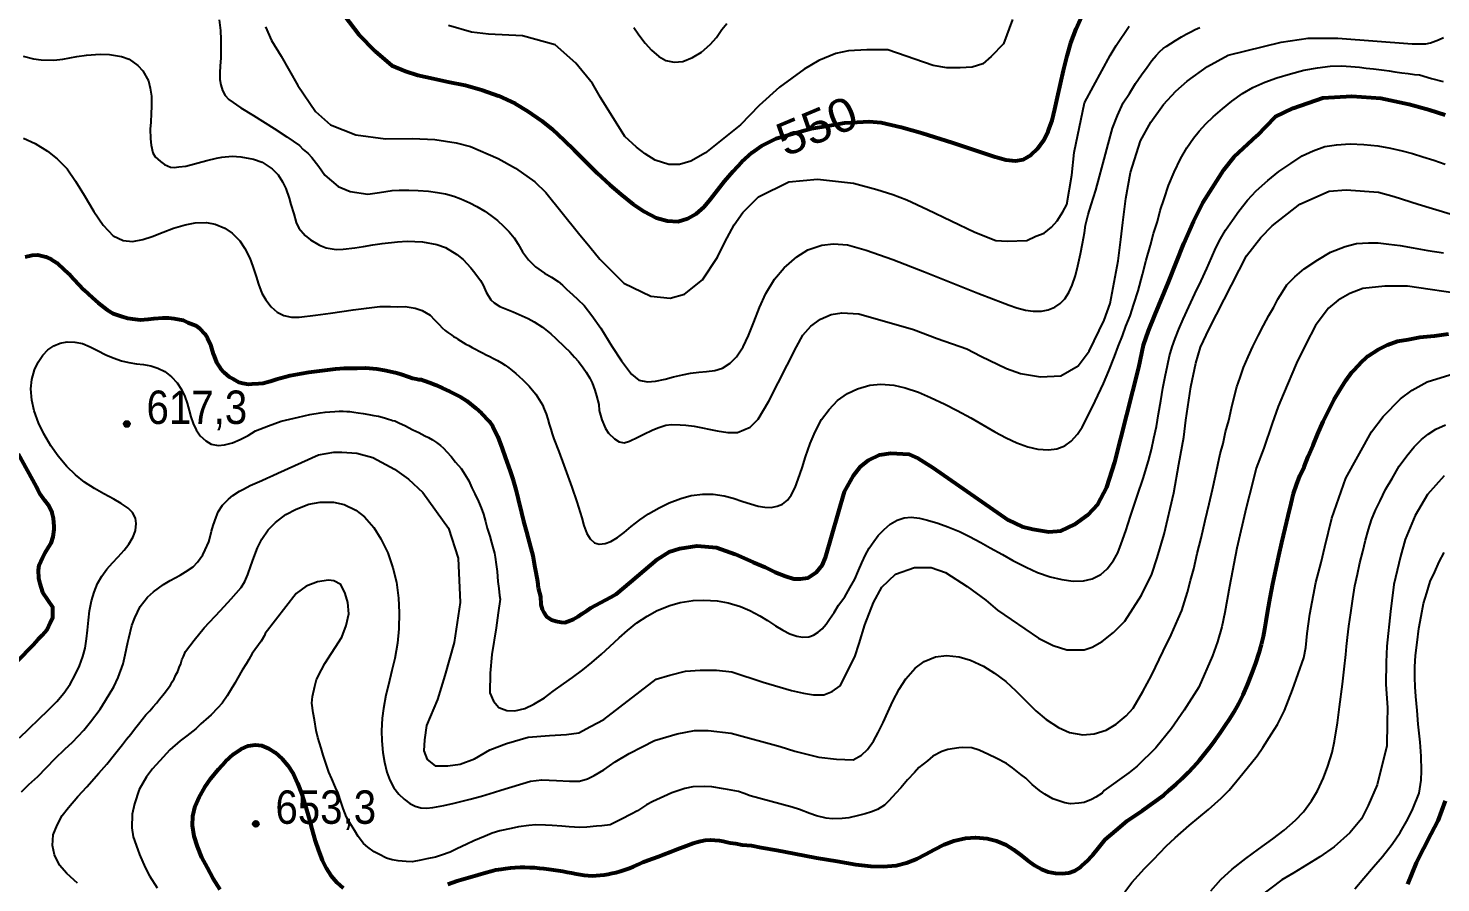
# Model space of a CAD drawing. Header units: metres. Extents: x 552626 to 559174, y 1843804 to 1852371.
# Drawn here: x 557042 to 557760, y 1846339 to 1846774 of the extents above; entities that cross this region are included whole.
import ezdxf
from ezdxf.enums import TextEntityAlignment as Align

# ---------------------------------------------------------------- set-up
doc = ezdxf.new("R2010")
doc.units = ezdxf.units.M
doc.header["$LTSCALE"] = 6.8
for name, color, linetype, lineweight in [('1', 7, 'Continuous', 25), ('2', 7, 'Continuous', 53), ('5', 7, 'Continuous', 25)]:
    doc.layers.add(name, color=color, linetype=linetype, lineweight=lineweight)
doc.layers.add('4', color=7, linetype='Continuous')

msp = doc.modelspace()

# ---------------------------------------------------------------- hatches: boundary and pattern name
at = {"layer": '5'}
for points in [[(557093.16, 1846572.46, 1), (557090.16, 1846572.46, 1)], [(557158.71, 1846369.01, 1), (557155.71, 1846369.01, 1)]]:
    msp.add_hatch(color=256, dxfattribs=at).paths.add_polyline_path(points)

# ---------------------------------------------------------------- linework, layer by layer
at = {"layer": '1'}
for points in [[(557138.61, 1846778), (557139.21, 1846772.72), (557139.39, 1846768.12), (557139.43, 1846762.89), (557139.37, 1846758.74), (557139.13, 1846754.53), (557138.95, 1846751.21), (557138.94, 1846747.8), (557139.39, 1846744.93), (557140.23, 1846742.1), (557141.62, 1846739.63), (557143.54, 1846737.48), (557149.65, 1846733.28), (557156.12, 1846729.33), (557166.55, 1846722.81), (557173.09, 1846718.61), (557179.41, 1846714.08), (557181.32, 1846712.14), (557183.8, 1846710.03), (557185.74, 1846708.08), (557189.2, 1846703.45), (557192.27, 1846699.03)], [(557320.04, 1846755.99), (557309.38, 1846765.3), (557292.84, 1846769.98), (557275.63, 1846770.84), (557266.88, 1846771.76), (557255.24, 1846775.19)], [(557541.94, 1846778.2), (557537.45, 1846765.85), (557531.08, 1846759.41), (557526.93, 1846755.66), (557521.54, 1846754), (557515.33, 1846753.59), (557508.69, 1846753.59), (557501.64, 1846754.83), (557478.6, 1846762.84), (557467.86, 1846762.84), (557458.59, 1846762.35), (557452.25, 1846760.88), (557443.47, 1846757.46), (557436.15, 1846753.05), (557423.46, 1846743.76), (557413.15, 1846734.46), (557403.75, 1846724.65), (557385.98, 1846710.35), (557378.52, 1846706.19), (557372.71, 1846704.53), (557367.32, 1846704.53), (557360.27, 1846706.61), (557355.3, 1846709.93), (557350.74, 1846713.26), (557344.93, 1846718.66), (557332.57, 1846738.59), (557328.37, 1846745.68), (557320.04, 1846755.99)], [(557349.41, 1846774.2), (557352.05, 1846770.37), (557355.18, 1846766.23), (557358.4, 1846762.61), (557362.12, 1846759.42), (557365.76, 1846757.33), (557369.94, 1846756.46), (557374.3, 1846756.91), (557379.3, 1846758.96), (557383.88, 1846761.66), (557388.28, 1846765.6), (557391.49, 1846769.17), (557394.16, 1846773.11), (557396.8, 1846776.29)], [(557578.57, 1846735.92), (557583.11, 1846744.4), (557591.65, 1846759.99), (557594.72, 1846765), (557601.3, 1846774.88)], [(557162.18, 1846774.45), (557165.21, 1846767.5), (557170.08, 1846759.63), (557178.58, 1846744.59), (557187.55, 1846731.48), (557195.3, 1846724.69), (557208.17, 1846719.55), (557223.22, 1846717.55), (557236.86, 1846717.68), (557248.27, 1846717.24), (557259.14, 1846715.44), (557266.41, 1846713.62), (557280.55, 1846707.49), (557289.22, 1846702.54), (557299.14, 1846695.59), (557304.7, 1846690.25), (557313.04, 1846679.94), (557321.37, 1846669.62), (557327.14, 1846662.58), (557332.24, 1846656.32), (557344.41, 1846644.05), (557358.18, 1846637.44), (557367.93, 1846636.5), (557375.15, 1846638.56), (557384.31, 1846645.74), (557392.05, 1846657.35), (557395.7, 1846664.99), (557400.49, 1846673.79), (557404.87, 1846680.09), (557412.8, 1846687.98), (557428.22, 1846695.66), (557442.85, 1846697.07), (557461.09, 1846694.9), (557472.98, 1846691.79), (557481.21, 1846689.22), (557488.31, 1846686.52), (557498.71, 1846681.5), (557522.79, 1846670.02), (557533.57, 1846665.86), (557539.37, 1846665.45), (557549.32, 1846665.86), (557553.88, 1846667.94), (557558.03, 1846669.6), (557561.76, 1846672.51), (557564.66, 1846675.84), (557567.56, 1846680.41), (557569.64, 1846684.16), (557572.13, 1846699.04), (557573.41, 1846710.55), (557578.57, 1846735.92)], [(557467.58, 1846660.91), (557481.19, 1846656.16), (557497.21, 1846649.86), (557524.38, 1846638.98), (557532.26, 1846635.9), (557535.92, 1846634.52), (557540.25, 1846632.9), (557544.21, 1846631.51), (557548.69, 1846630.36), (557552.56, 1846629.8), (557556.74, 1846629.93), (557560.15, 1846630.59), (557563.53, 1846631.93), (557566.24, 1846633.76), (557568.64, 1846636.15), (557570.7, 1846639.38), (557572.34, 1846643.09), (557574.01, 1846647.98), (557575.29, 1846652.95), (557576.62, 1846658.98), (557577.63, 1846664.33), (557578.55, 1846669.77), (557579.13, 1846673.68), (557580.56, 1846679), (557581.98, 1846683.97), (557584.38, 1846691.39), (557586.32, 1846698.44), (557588.59, 1846707.23), (557590.61, 1846714.9), (557592.81, 1846722.94), (557595.44, 1846729.45), (557598.31, 1846735.82), (557601.43, 1846740.68), (557604.54, 1846745.71), (557607.63, 1846750.11), (557610.41, 1846754.06), (557612.91, 1846757.39), (557615.11, 1846759.91), (557616.94, 1846762.04), (557618.7, 1846763.43), (557620.19, 1846764.55), (557622.54, 1846766.07), (557624.89, 1846767.52), (557627.89, 1846769.41), (557630.26, 1846770.73), (557632.61, 1846772.02), (557634.94, 1846773.14), (557637.3, 1846774.23)], [(557503.75, 1846616), (557518.8, 1846610.7), (557525.87, 1846606.99), (557538.88, 1846600.71), (557546.1, 1846598.17), (557556.24, 1846596.42), (557566.65, 1846597.01), (557575.38, 1846601.98), (557580.91, 1846609.43), (557588.69, 1846625.35), (557591.66, 1846633.78), (557595.7, 1846655.41), (557597.06, 1846666.37), (557598.14, 1846674.98), (557599.64, 1846687.1), (557602.01, 1846700.34), (557607.17, 1846716.51), (557612.29, 1846726.06), (557618.78, 1846735.07), (557624.99, 1846741.74), (557630.81, 1846746.93), (557641.23, 1846754.41), (557651.74, 1846760.04), (557678.66, 1846766.76), (557692.32, 1846768.72), (557707.45, 1846768.72), (557745.19, 1846765.91), (557748.34, 1846765.82), (557752.13, 1846765.92), (557754.53, 1846766.41), (557758.61, 1846767.97), (557761.22, 1846769.15)], [(557038.98, 1846759.57), (557044.25, 1846758.28), (557048.02, 1846757.67), (557054.59, 1846757.56), (557059.19, 1846757.99), (557066.25, 1846759.37), (557071.1, 1846760.12), (557078.16, 1846760.64), (557082.82, 1846760.51), (557089.01, 1846759.51), (557092.79, 1846758.04), (557097.24, 1846754.85), (557099.83, 1846752.11), (557102.6, 1846747.01), (557103.59, 1846743.33), (557104.14, 1846739.31), (557104.2, 1846733.81), (557104.09, 1846730.67), (557103.87, 1846725.89), (557103.59, 1846722.54), (557103.69, 1846717.52), (557103.97, 1846714.23), (557104.8, 1846710.34), (557106.08, 1846708.3), (557108.81, 1846705.95), (557110.78, 1846704.56), (557113.78, 1846703.2), (557115.8, 1846702.96), (557118.05, 1846703.21), (557121.61, 1846703.62), (557132.39, 1846706.47), (557137.29, 1846707.69), (557139.97, 1846708.29), (557145.24, 1846708.7), (557149.64, 1846708.44), (557156.14, 1846707.19), (557160.39, 1846705.69), (557165.63, 1846702.2), (557168.54, 1846699.21), (557170.84, 1846695.68), (557172.56, 1846692.27), (557174.27, 1846687.34), (557175.01, 1846684.19), (557176.5, 1846679.43), (557177.68, 1846674.91), (557179.15, 1846672.04), (557182.41, 1846668.43), (557185.04, 1846666.17), (557189.63, 1846663.37), (557193.01, 1846662.05), (557198.14, 1846661.21), (557201.64, 1846661.33), (557207.53, 1846662.09), (557212.01, 1846662.8), (557216.76, 1846663.63), (557221.53, 1846664.27), (557229.21, 1846665.15), (557234.21, 1846665.43)], [(557571.84, 1846563.71), (557575.01, 1846567.21), (557577.45, 1846570.89), (557581, 1846577.71), (557584.12, 1846584.1), (557588.2, 1846593.07), (557591, 1846599.55), (557593.93, 1846606.76), (557595.78, 1846611.8), (557597.86, 1846617.29), (557599.65, 1846622.14), (557601.84, 1846627.54), (557603.75, 1846633.39), (557605.87, 1846640.28), (557608.14, 1846648.49), (557610.02, 1846655.87), (557612.26, 1846663.49), (557613.74, 1846669.41), (557615.82, 1846675.44), (557617.17, 1846681.01), (557619.14, 1846686.99), (557621.37, 1846693.75), (557624.14, 1846700.55), (557627.49, 1846707.35), (557630.64, 1846712.99), (557633.99, 1846717.8), (557636.86, 1846721.43), (557640.34, 1846725.17), (557644.12, 1846728.66), (557648.71, 1846732.87), (557653.55, 1846736.71), (557658.98, 1846740.62), (557664.29, 1846743.68), (557670.35, 1846746.3), (557676.47, 1846748.59), (557683.4, 1846750.55), (557690.1, 1846752.39), (557697.15, 1846753.72), (557703.59, 1846754.43), (557709.37, 1846754.66), (557713.99, 1846754.33), (557718.39, 1846754), (557721.81, 1846753.48), (557725.64, 1846753.11), (557728.24, 1846752.78), (557731.01, 1846752.48), (557733.47, 1846752.05), (557736.43, 1846751.65), (557740.05, 1846751.08), (557743.13, 1846750.79), (557746.48, 1846750.29), (557748.91, 1846750.11), (557755.09, 1846748.27), (557760.91, 1846746.64)], [(557039.13, 1846717.87), (557045.1, 1846715.2), (557051.37, 1846711.33), (557056.31, 1846707.29), (557061.24, 1846702.21), (557065.59, 1846696.03), (557070.04, 1846688.8), (557074.8, 1846680.61), (557079.63, 1846673.68), (557084.67, 1846668.23), (557089.72, 1846665.8), (557094.52, 1846665.22), (557099.81, 1846666.27), (557104.58, 1846667.91), (557110.2, 1846670.12), (557115.32, 1846672.06), (557121.34, 1846673.81), (557126.4, 1846674.79), (557132.1, 1846674.89), (557136.49, 1846674.13), (557141.44, 1846672.1), (557145.14, 1846669.46), (557149.04, 1846665.66)], [(557476.74, 1846518.83), (557479.83, 1846521.39), (557483.31, 1846523.52), (557486.92, 1846524.68), (557490.48, 1846525.06), (557494.69, 1846524.55), (557498.82, 1846523.53), (557504.09, 1846521.94), (557509.09, 1846520.16), (557515.07, 1846517.68), (557520.06, 1846515.26), (557525.92, 1846512.17), (557530.72, 1846509.44), (557536.84, 1846506.02), (557542.24, 1846503.02), (557548.89, 1846499.6), (557554.75, 1846496.96), (557561.2, 1846494.62), (557567.02, 1846493.27), (557572.8, 1846492.46), (557578.09, 1846492.68), (557582.58, 1846493.64), (557586.86, 1846495.88), (557590.16, 1846498.83), (557593.39, 1846503.02), (557595.6, 1846506.95), (557597.32, 1846511.41), (557599.6, 1846518.03), (557601.93, 1846525.51), (557605.6, 1846536.18), (557608.43, 1846544.67), (557611.19, 1846553.67), (557612.75, 1846559.46), (557613.94, 1846565.31), (557615.2, 1846571.23), (557616.29, 1846577.64), (557617.44, 1846584.18), (557618.52, 1846590.71), (557619.62, 1846596.64), (557620.77, 1846602.29), (557621.92, 1846607.05), (557623.22, 1846611.62), (557624.68, 1846615.89), (557626.57, 1846620.68), (557628.82, 1846625.85), (557631.67, 1846632), (557634.78, 1846638.66), (557637.93, 1846645.21), (557640.8, 1846651.56), (557643.26, 1846656.93), (557645.48, 1846662.02), (557647.84, 1846666.66), (557650.39, 1846670.99), (557653.79, 1846676.19), (557657.11, 1846680.7), (557661.57, 1846686.26), (557665.98, 1846691.07), (557671.86, 1846696.31), (557677.44, 1846700.92), (557683.6, 1846704.98), (557689.37, 1846708.81), (557694.85, 1846711.38), (557700.82, 1846713.55), (557706.72, 1846714.48), (557713.75, 1846714.96)], [(557713.75, 1846714.96), (557720.71, 1846714.57), (557727.77, 1846713.92), (557734.28, 1846712.8), (557740.07, 1846711.51), (557745.37, 1846710.06), (557750.63, 1846708.39), (557756.21, 1846706.61), (557761.93, 1846704.68)], [(557192.27, 1846699.03), (557199.11, 1846693.27), (557205.18, 1846690.67), (557214.24, 1846689.39), (557220.05, 1846690.24), (557226.51, 1846691.21), (557230.17, 1846691.37), (557235.1, 1846691.43), (557239.81, 1846691.24), (557245.01, 1846690.9), (557249.64, 1846690.28), (557253.67, 1846689.58), (557257.94, 1846688.37), (557261.53, 1846687.04), (557266.06, 1846685.02), (557269.54, 1846683.17), (557273.74, 1846680.74), (557276.77, 1846678.58), (557280.2, 1846675.99), (557283.25, 1846673.09), (557286.06, 1846670.28), (557288.65, 1846667.22), (557290.57, 1846663.91), (557292.8, 1846660.12), (557295.86, 1846655.93), (557299.4, 1846652.41), (557304.03, 1846649.11), (557307.57, 1846647.11), (557311.03, 1846644.88), (557313.19, 1846643.11), (557315.47, 1846640.83), (557318.21, 1846638.41), (557320.92, 1846635.87), (557324.23, 1846632.76), (557328.16, 1846627.62), (557332.76, 1846621.22), (557338.27, 1846612.1), (557343.14, 1846604.56), (557348.2, 1846597.76), (557352.05, 1846594.82), (557356.38, 1846593.84), (557360.53, 1846594.19), (557365.4, 1846595.24), (557369.7, 1846596.4), (557374.26, 1846597.52), (557378.28, 1846598.31), (557382.51, 1846598.79), (557386.43, 1846599.09), (557390.72, 1846599.72), (557394.5, 1846600.86), (557398.52, 1846603.36), (557401.71, 1846606.62), (557405.07, 1846611.63), (557407.75, 1846617.43), (557410.53, 1846624.27), (557413.38, 1846631.73), (557416.58, 1846638.78), (557421, 1846646.09), (557425.84, 1846651.92), (557432.26, 1846657.46), (557437.98, 1846661.02), (557445.08, 1846663.39), (557451, 1846664.05), (557458.05, 1846663.63), (557467.58, 1846660.91)], [(557475.5, 1846489.38), (557482.44, 1846496), (557492.22, 1846499.38), (557500.69, 1846499.43), (557507.91, 1846496.89), (557519.01, 1846489.8), (557528.37, 1846482.78), (557534.45, 1846477.79), (557555.19, 1846463.4), (557562.65, 1846459.66), (557569.7, 1846457.58), (557573.43, 1846457.58), (557578.41, 1846457.58), (557582.55, 1846458.82), (557587.53, 1846461.73), (557593.33, 1846466.31), (557599.13, 1846472.13), (557607.54, 1846485.37), (557612.8, 1846496.09), (557615.65, 1846504.35), (557619.17, 1846516.44), (557624.01, 1846537.46), (557626.64, 1846552.02), (557629.1, 1846565.69), (557630.17, 1846574.31), (557632.64, 1846591.3), (557635.15, 1846603.4), (557637.59, 1846611.47), (557642.03, 1846620.79), (557660.95, 1846657.95), (557668.25, 1846667.34), (557674.12, 1846673.26), (557688.11, 1846684.35), (557703.11, 1846690.83), (557711.64, 1846691.61), (557728.04, 1846690.36), (557736.07, 1846688.21), (557748.35, 1846684.28), (557764.49, 1846679.41)], [(557149.04, 1846665.66), (557151.68, 1846661.8), (557154.15, 1846656.82), (557155.7, 1846652.56), (557157.38, 1846647.42), (557158.6, 1846643.52), (557160.38, 1846639.04), (557162.35, 1846635.55), (557165.03, 1846632.03), (557168.11, 1846629.41), (557171.49, 1846627.66), (557175.44, 1846626.88), (557179.29, 1846626.83), (557187.63, 1846627.78), (557195.27, 1846628.83), (557206.81, 1846630.48), (557213.46, 1846631.35), (557220.24, 1846632.18), (557222.79, 1846632.15), (557225.67, 1846632.21), (557229.48, 1846632.14), (557233.16, 1846632.19), (557238.23, 1846631.36), (557241.83, 1846630.11), (557245.89, 1846627.82), (557248.15, 1846625.43), (557250.41, 1846623.13), (557252.08, 1846621.34), (557253.51, 1846620.04), (557254.85, 1846618.95), (557256.83, 1846617.67), (557257.73, 1846616.96), (557258.83, 1846616.4), (557260.01, 1846615.52), (557261.29, 1846614.72), (557262.68, 1846613.83), (557264.05, 1846613.1), (557265.51, 1846612.33), (557267.2, 1846611.41), (557268.91, 1846610.52), (557270.83, 1846609.5), (557272.57, 1846608.61), (557274.39, 1846607.69), (557276.22, 1846606.86), (557278.12, 1846605.84), (557280.14, 1846604.81), (557282.15, 1846603.54), (557284.02, 1846602.36), (557285.95, 1846600.96), (557287.62, 1846599.7), (557289.5, 1846598.16), (557291.21, 1846596.58), (557293.05, 1846594.85), (557294.69, 1846593.18), (557296.19, 1846591.62), (557298.57, 1846588.85), (557299.64, 1846587.55), (557302.98, 1846582.22), (557303.93, 1846580.05), (557304.86, 1846577.57), (557305.7, 1846574.96), (557306.39, 1846572.43), (557307.19, 1846569.79), (557307.87, 1846567.43), (557308.77, 1846564.86)], [(557234.21, 1846665.43), (557242.02, 1846665.19), (557249.29, 1846663.84), (557253.65, 1846662.25), (557259.37, 1846658.72), (557262.61, 1846656.15), (557266.52, 1846651.85), (557268.61, 1846649.34), (557271.44, 1846645.39), (557272.84, 1846643.08), (557274.29, 1846639.55), (557276.82, 1846635.66), (557278.43, 1846634.04), (557281.29, 1846632.28), (557283.8, 1846631.14), (557288.07, 1846629.45), (557291.08, 1846628.08), (557295.77, 1846626.06), (557298.8, 1846624.5), (557303.01, 1846621.66), (557307.19, 1846618.34), (557309.84, 1846615.89), (557314.21, 1846611.74), (557316.97, 1846609.21), (557319.37, 1846606.45), (557321.34, 1846604.2), (557323.7, 1846600.96), (557325.27, 1846598.86), (557327.05, 1846595.74), (557328.27, 1846593.41), (557329.55, 1846589.67), (557330.54, 1846586.84), (557331.62, 1846582.41), (557331.88, 1846579.3), (557333.19, 1846574.52), (557335.01, 1846570.17), (557336.52, 1846567.78), (557339.61, 1846564.81), (557342.06, 1846563.38), (557344.58, 1846562.91), (557347.24, 1846563.69), (557351.46, 1846565.79), (557354.52, 1846567.27), (557358.74, 1846569.37), (557361.66, 1846570.46), (557365.78, 1846571.79), (557368.59, 1846572.11), (557372.96, 1846572.04), (557375.84, 1846571.8), (557380.07, 1846571.34), (557391.8, 1846568.98), (557397.24, 1846568.07), (557402.23, 1846568.07), (557408.57, 1846570.8), (557412.65, 1846574.89), (557418.09, 1846583.98), (557432.15, 1846611.72), (557435.32, 1846617.63), (557439.4, 1846622.17), (557444.39, 1846625.81), (557449.83, 1846628.08), (557455.27, 1846628.99), (557463.88, 1846628.54), (557491.69, 1846620.53), (557503.75, 1846616)], [(557626.27, 1846473.23), (557628.11, 1846477.55), (557629.4, 1846482), (557631.01, 1846486.81), (557632.51, 1846492.82), (557634.22, 1846498.82), (557635.96, 1846506.62), (557637.89, 1846514.43), (557639.97, 1846523.32), (557641.96, 1846531.76), (557643.68, 1846539.16), (557645.15, 1846546.11), (557646.47, 1846551.62), (557647.66, 1846557.31), (557649.11, 1846562.55), (557650.39, 1846568.43), (557651.97, 1846574.23), (557653.29, 1846580.55), (557654.78, 1846586.01), (557656.09, 1846591.38), (557657.76, 1846596.17), (557659.54, 1846601.14), (557661.91, 1846606.66), (557664.26, 1846611.92), (557667.09, 1846617.64), (557669.68, 1846622.61), (557672.38, 1846627.62), (557674.81, 1846631.95), (557676.98, 1846635.99), (557679.29, 1846639.73), (557681.56, 1846643.27), (557685.61, 1846647.31), (557690.32, 1846651.45), (557697.25, 1846656.01), (557703.74, 1846659.86), (557711.19, 1846662.74), (557717, 1846664.33), (557722.97, 1846664.64), (557727.99, 1846664.66), (557733.38, 1846664.01), (557739.13, 1846663.27), (557745.78, 1846662.02), (557753.2, 1846660.74), (557761.12, 1846659.48)], [(557772.82, 1846638.19), (557742.92, 1846642.58), (557731.31, 1846642.58), (557720.12, 1846641.33), (557713.49, 1846638.84), (557707.68, 1846635.51), (557702.71, 1846631.36), (557699.39, 1846627.2), (557696.07, 1846622.63), (557691.16, 1846613), (557686.48, 1846603.36), (557679.79, 1846587.86), (557677.02, 1846581.33), (557674.08, 1846572.63), (557669.75, 1846560.15), (557665.86, 1846549.89), (557664.08, 1846542.33), (557660.76, 1846529.84), (557656, 1846509.27), (557652.28, 1846489.68), (557650.03, 1846476.61), (557648.37, 1846469.21), (557646.31, 1846461.62), (557643.76, 1846454.4), (557636.83, 1846438.58), (557629.24, 1846426.85), (557622.79, 1846417.56), (557614.83, 1846407.65), (557605.35, 1846398.41), (557601.24, 1846394.88), (557588.54, 1846385.9), (557587.56, 1846384.64), (557584.41, 1846382.53), (557582.17, 1846381.4), (557578.47, 1846379.89), (557575.77, 1846379.46), (557571.52, 1846379.21), (557568.7, 1846379.71), (557564.06, 1846381.13), (557562.47, 1846381.69), (557558.38, 1846384.02), (557555.67, 1846385.96), (557552.06, 1846388.93), (557548.71, 1846392.22), (557546.18, 1846394.18), (557542.05, 1846397.56), (557538.94, 1846399.64), (557533.66, 1846402.4), (557529.82, 1846404.2), (557525.06, 1846406.55), (557521.4, 1846407.7), (557516.45, 1846407.84), (557514.66, 1846407.71), (557509.17, 1846406.74), (557506.06, 1846405.78)], [(557059.56, 1846435.55), (557062.78, 1846440.13), (557065.43, 1846444.74), (557067.62, 1846449.39), (557069.31, 1846454.07), (557070.44, 1846458.45), (557071.14, 1846463.15), (557071.63, 1846467.57), (557072.08, 1846472.71), (557072.69, 1846477.3), (557073.7, 1846482.48), (557075.04, 1846486.87), (557076.82, 1846491.31), (557078.99, 1846495.08), (557081.49, 1846498.54), (557084.43, 1846501.88), (557087.27, 1846504.85), (557090.32, 1846508.27), (557092.71, 1846511.34), (557094.81, 1846515.02), (557096.02, 1846518.24), (557096.48, 1846521.77), (557096.05, 1846524.54), (557094.51, 1846527.38), (557092.31, 1846529.57), (557088.81, 1846531.98), (557085.01, 1846534.15), (557080.01, 1846536.88), (557075.29, 1846539.6), (557070.13, 1846542.87), (557065.5, 1846546.62), (557061.07, 1846550.84), (557056.78, 1846556.07), (557053.09, 1846561.27), (557049.42, 1846567.44), (557046.74, 1846572.96), (557044.48, 1846579.22), (557043.27, 1846584.57), (557042.88, 1846590.4), (557043.37, 1846595.16), (557044.75, 1846600.08), (557046.56, 1846603.93), (557048.97, 1846607.49), (557051.42, 1846610.11), (557054.45, 1846612.23), (557057.68, 1846613.57), (557061.34, 1846614.33), (557065.24, 1846614.14), (557069.03, 1846613.36), (557073.09, 1846611.64), (557076.75, 1846609.83), (557080.92, 1846607.71), (557084.63, 1846606.07), (557088.86, 1846604.64), (557092.63, 1846603.73), (557096.65, 1846603.08), (557100.13, 1846602.63), (557103.8, 1846602.03), (557107.35, 1846600.84), (557110.97, 1846599.13), (557114.37, 1846596.48), (557117.2, 1846593.47), (557119.47, 1846590.01), (557121.09, 1846586.42), (557122.36, 1846582.98)], [(557599.17, 1846334.34), (557602.74, 1846339.15), (557609.16, 1846346.32), (557613.63, 1846350.78), (557620.18, 1846357.67), (557624.68, 1846361.94), (557631.88, 1846368.16), (557636.77, 1846372.29), (557641.59, 1846376.31), (557648.08, 1846382.06), (557652.13, 1846386.18), (557657.57, 1846392.75), (557661.28, 1846397.29), (557666.48, 1846403.55), (557669.35, 1846407.9), (557673.71, 1846414.81), (557676.83, 1846419.47), (557680.29, 1846426.74), (557684.39, 1846437.23), (557690.12, 1846453.46), (557691.08, 1846458.75), (557691.77, 1846465.88), (557693.27, 1846475.7), (557696.29, 1846491.75), (557698.89, 1846501.99), (557700.76, 1846509.99), (557704.4, 1846524.53), (557711.49, 1846544.89), (557724.49, 1846568.45), (557730.55, 1846576.25), (557739.34, 1846585.26), (557745.27, 1846589.6), (557752.93, 1846593.86), (557771.06, 1846599.44)], [(557308.77, 1846564.86), (557311.31, 1846558.4), (557313.86, 1846551.51), (557318, 1846540.37), (557320.44, 1846532.81), (557323.03, 1846524.71), (557324.11, 1846520.74), (557325.6, 1846516.77), (557327.25, 1846513.96), (557329.46, 1846511.99), (557331.8, 1846511.27), (557334.82, 1846511.6), (557337.77, 1846512.73), (557341.11, 1846514.7), (557344.51, 1846517.31), (557348.15, 1846520.25), (557352.53, 1846523.6), (557356.99, 1846526.66), (557362.4, 1846529.85), (557367.48, 1846532.34), (557373.36, 1846534.58), (557378.68, 1846535.99), (557384.62, 1846536.77), (557389.76, 1846536.72), (557395.35, 1846535.91), (557399.94, 1846534.68), (557404.81, 1846533.09), (557408.71, 1846531.75), (557412.64, 1846530.61), (557416.01, 1846530.06), (557419.22, 1846529.99), (557422.35, 1846530.57), (557424.98, 1846531.68), (557427.54, 1846533.68), (557429.47, 1846536.23), (557431.44, 1846540.1), (557433.08, 1846544.34), (557434.97, 1846550.07), (557436.75, 1846555.69), (557439.15, 1846562.46), (557441.69, 1846568.48), (557444.95, 1846574.7), (557448.72, 1846579.84), (557452.94, 1846584.32), (557458.11, 1846587.9), (557463.24, 1846590.41), (557469.46, 1846592.12), (557475.03, 1846592.66), (557481.58, 1846592.22), (557487.36, 1846590.9), (557494.22, 1846588.58), (557500.38, 1846585.96), (557507.55, 1846582.55), (557513.85, 1846579.37), (557520.89, 1846575.5), (557526.87, 1846572.09), (557533.1, 1846568.45), (557538.71, 1846565.42), (557544.2, 1846562.78), (557549.84, 1846560.78), (557554.91, 1846559.63), (557560.26, 1846559.24), (557564.5, 1846559.8), (557568.67, 1846561.4), (557571.84, 1846563.71)], [(557122.36, 1846582.98), (557123.4, 1846579.3), (557124.26, 1846576.13), (557125.37, 1846572.65), (557126.96, 1846569.51), (557128.99, 1846566.47), (557131.75, 1846563.95), (557134.58, 1846562.26), (557138.11, 1846561.51), (557141.4, 1846561.77), (557145.36, 1846562.85), (557149.23, 1846564.54), (557153.27, 1846566.61), (557157.1, 1846568.94), (557163.74, 1846571.49), (557170.07, 1846573.82), (557178.98, 1846575.93), (557184.66, 1846577.21), (557189.99, 1846578.09), (557192.54, 1846578.41), (557194.87, 1846578.65), (557197.39, 1846578.86), (557199.7, 1846578.97), (557201.68, 1846578.96), (557203.59, 1846578.88), (557205.13, 1846578.72), (557207.1, 1846578.45), (557209.27, 1846578.18), (557211.91, 1846577.72), (557214.72, 1846577.33), (557217.3, 1846576.82), (557219.56, 1846576.36), (557221.47, 1846575.84), (557223.19, 1846575.34), (557224.66, 1846574.88), (557225.82, 1846574.55), (557226.82, 1846574.29), (557227.86, 1846574.02), (557230.27, 1846572.94), (557233.04, 1846571.66), (557237.12, 1846569.53), (557240.09, 1846568.06), (557243.16, 1846566.45), (557245, 1846565.54), (557247.13, 1846564.33), (557249.05, 1846563.1), (557251.09, 1846561.53), (557252.72, 1846560.07), (557254.34, 1846558.21), (557256.56, 1846555.91), (557258.77, 1846553.1), (557261.7, 1846549.84), (557263.73, 1846546.57), (557265.63, 1846543.5), (557267.16, 1846540.01), (557268.57, 1846536.84), (557270.49, 1846532.94), (557271.78, 1846529.71), (557272.99, 1846526.5), (557273.98, 1846522.91), (557274.92, 1846519.5), (557276.18, 1846515.31), (557277.11, 1846512.11), (557277.99, 1846509.12), (557278.55, 1846506.79)], [(557700.11, 1846392.35), (557702.41, 1846398.38), (557704.47, 1846405.34), (557705.79, 1846411.06), (557707.31, 1846420.44), (557708.31, 1846428.57), (557709.81, 1846440.08), (557710.59, 1846447.73), (557711.49, 1846455.1), (557711.84, 1846459.26), (557712.34, 1846463.86), (557713.08, 1846469.58), (557713.96, 1846476.44), (557715.1, 1846483.41), (557716.16, 1846490.03), (557717.43, 1846496.07), (557718.69, 1846501.8), (557720.13, 1846507.62), (557721.48, 1846513.34), (557722.97, 1846518.84), (557724.6, 1846523.76), (557726.53, 1846528.64), (557728.88, 1846533.35), (557731.72, 1846539.15), (557735.05, 1846544.74), (557738.64, 1846550.94), (557742.57, 1846556.27), (557746.29, 1846560.89), (557749.97, 1846564.53), (557753.36, 1846567.3), (557757.3, 1846569.79), (557762.16, 1846572)], [(557133.32, 1846512.42), (557133.64, 1846513.7), (557134.73, 1846517.92), (557135.5, 1846520.87), (557137.06, 1846525.05), (557138.04, 1846527.83), (557140.29, 1846531.16), (557143.33, 1846534.2), (557145.57, 1846536), (557149, 1846538.23), (557151.04, 1846539.34), (557154.43, 1846541.1), (557156.67, 1846542.23), (557160.37, 1846543.74), (557162.9, 1846544.82), (557165.86, 1846546.23), (557168.46, 1846547.41), (557189.16, 1846556.71), (557196.87, 1846558.07), (557200.95, 1846558.07), (557208.65, 1846557.62), (557216.81, 1846555.35), (557227.69, 1846549.44), (557234.95, 1846544.44), (557242.2, 1846537.62), (557255.2, 1846519.44), (557260.15, 1846504.18), (557261.17, 1846481.65), (557258.02, 1846461.19), (557253.38, 1846444.47), (557249.64, 1846432.21), (557243.99, 1846418.95), (557243.08, 1846411.68), (557242.63, 1846406.22), (557244.44, 1846401.68), (557248.52, 1846398.5), (557254.87, 1846398.5), (557261.21, 1846399.4), (557268.47, 1846402.13), (557276.17, 1846406.68), (557284.79, 1846409.86), (557295.67, 1846413.04), (557306.55, 1846413.95), (557315.16, 1846414.41), (557321.51, 1846415.32), (557327.4, 1846418.5), (557334.2, 1846422.14), (557360.75, 1846442.61), (557367.8, 1846444.69), (557375.68, 1846446.76), (557383.14, 1846447.18), (557391.43, 1846447.18), (557399.31, 1846446.35), (557415.28, 1846441.15), (557429.57, 1846436.79), (557435.79, 1846435.54), (557440.76, 1846434.71), (557446.15, 1846434.71), (557450.3, 1846436.37), (557454.45, 1846439.28), (557461.82, 1846454.02), (557463.99, 1846460.77), (557466.98, 1846470.2), (557471.29, 1846481.66), (557475.5, 1846489.38)], [(557761.51, 1846546.06), (557753.07, 1846536.52), (557746.79, 1846525.82), (557741.7, 1846513.68), (557739.33, 1846505.05), (557735.94, 1846490.82), (557734.21, 1846477.09), (557732.41, 1846459.33), (557731.99, 1846451.23), (557731.83, 1846439.85), (557732.72, 1846428.17), (557732.55, 1846420.39), (557732.43, 1846408.73), (557727.45, 1846388.84), (557722.87, 1846378.35), (557719.4, 1846371.59), (557713.55, 1846364.39), (557705.52, 1846357.35), (557698.25, 1846352.27), (557685.03, 1846344.14), (557678.88, 1846340.49), (557660.77, 1846326.72)], [(557103.32, 1846426.56), (557105.03, 1846428.46), (557106.7, 1846430.44), (557108.25, 1846432.41), (557109.89, 1846434.47), (557111.35, 1846436.22), (557112.67, 1846437.99), (557113.81, 1846439.55), (557114.77, 1846441.22), (557115.72, 1846442.81), (557116.58, 1846444.73), (557117.54, 1846446.52), (557118.25, 1846448.59), (557119.04, 1846450.4), (557119.67, 1846452.38), (557120.48, 1846454.19), (557121.45, 1846456.76), (557125.91, 1846462.41), (557130.98, 1846468.79), (557139.29, 1846477.61), (557144.74, 1846483.52), (557149.85, 1846489.17), (557151.71, 1846492.28), (557153.24, 1846495.85), (557154.73, 1846500.2), (557156.2, 1846504.57), (557158.08, 1846509.5), (557160.23, 1846513.82), (557163.55, 1846518.55), (557167.26, 1846522.39), (557172.45, 1846526.32), (557177.68, 1846529.17), (557184.17, 1846531.61), (557190.04, 1846532.73), (557196.76, 1846532.6), (557202.13, 1846531.41), (557208.04, 1846528.53), (557212.42, 1846525.15), (557217.24, 1846519.83), (557220.87, 1846513.97), (557224.38, 1846506.88), (557226.96, 1846499.3), (557228.73, 1846491.94), (557229.85, 1846483.83), (557230.21, 1846476.52), (557230.02, 1846468.2), (557229.29, 1846461), (557227.9, 1846453.13), (557226.44, 1846446.98), (557224.63, 1846439.77), (557223.38, 1846434.54), (557222.13, 1846427.76), (557221.55, 1846422.82), (557221.19, 1846416.38), (557221.35, 1846411.3), (557221.86, 1846405.3), (557222.63, 1846400.4), (557223.81, 1846395.29), (557225.38, 1846391.23), (557227.39, 1846387.33), (557230.02, 1846384.17), (557232.69, 1846381.53), (557235.63, 1846379.41), (557238.22, 1846378.04), (557241.19, 1846377.19)], [(557278.55, 1846506.79), (557279.03, 1846504.76), (557279.5, 1846500.98), (557279.94, 1846497.41), (557280.34, 1846492.27), (557280.76, 1846488.7), (557281.1, 1846485.2), (557281.45, 1846483.27), (557280.48, 1846476.38), (557279.51, 1846468.76), (557277.31, 1846455.16), (557276.44, 1846445.59), (557276.19, 1846435.65), (557278.11, 1846431.4), (557280.81, 1846428.24), (557284.87, 1846426.74), (557288.9, 1846426.42), (557294.1, 1846427.69), (557298.59, 1846429.88), (557303.96, 1846433.16), (557308.52, 1846436.42), (557313.68, 1846440.21), (557318.27, 1846443.53), (557323.5, 1846447.43), (557328.04, 1846451.04), (557333.03, 1846455.36), (557337.23, 1846459.24), (557341.98, 1846463.65), (557346.2, 1846467.37), (557350.96, 1846471.21), (557356.25, 1846474.58), (557361.39, 1846477.5), (557367.77, 1846480.06), (557372.99, 1846481.6), (557379.64, 1846482.7), (557385.05, 1846482.86), (557391.75, 1846482.44), (557397.49, 1846481.4), (557403.62, 1846479.59), (557408.5, 1846477.51), (557413.5, 1846474.87), (557417.47, 1846472.38), (557421.52, 1846469.75), (557425.18, 1846467.55), (557428.76, 1846465.7), (557432.32, 1846464.5), (557435.4, 1846464.01), (557438.45, 1846464.22), (557440.82, 1846465.01), (557443.2, 1846466.47), (557445.16, 1846468.21), (557447.25, 1846470.66), (557448.89, 1846473.14), (557451.34, 1846476.58), (557453.61, 1846480.2), (557456.75, 1846484.54), (557459.34, 1846489.07), (557461.79, 1846493.41), (557463.73, 1846497.92), (557465.32, 1846501.75), (557467.25, 1846505.79), (557469.07, 1846509.21), (557471.42, 1846512.7), (557473.74, 1846515.76), (557476.74, 1846518.83)], [(557038.17, 1846385.31), (557041.79, 1846388.95), (557046.33, 1846393.04), (557055.15, 1846402.32), (557060.17, 1846407.03), (557064.1, 1846410.56), (557069.8, 1846416.59), (557073.26, 1846420.83), (557078.15, 1846427.33), (557080.73, 1846431.74), (557084.98, 1846438.73), (557087.33, 1846443.49), (557089.8, 1846450.35), (557090.84, 1846454.95), (557092.12, 1846461.38), (557092.61, 1846463.53), (557094.19, 1846469.9), (557095.78, 1846473.9), (557098.38, 1846479.64), (557102.17, 1846484.3), (557105.15, 1846487.05), (557110.28, 1846490.82), (557113.73, 1846492.87), (557118.71, 1846495.58), (557121.46, 1846497.16), (557125.4, 1846499.84), (557127.57, 1846502.2), (557130.25, 1846505.86), (557131.55, 1846508.4), (557133.32, 1846512.42)], [(557749.76, 1846391.29), (557749.96, 1846396.03), (557749.73, 1846403.42), (557749.26, 1846410.54), (557748.35, 1846419.75), (557747.76, 1846426.69), (557747.06, 1846433.77), (557746.76, 1846438.76), (557746.52, 1846443.46), (557746.61, 1846448.95), (557746.95, 1846454.67), (557747.7, 1846461.3), (557748.58, 1846468.33), (557749.75, 1846474.7), (557750.94, 1846481.16), (557752.66, 1846486.53), (557754.4, 1846492.3), (557756.76, 1846497.23), (557758.92, 1846502.36), (557761.57, 1846507.01)], [(557233.77, 1846349.84), (557229.54, 1846350.26), (557226.53, 1846350.74), (557223.67, 1846351.61), (557219.73, 1846353.49), (557217.48, 1846354.73), (557214.14, 1846357.16), (557212.01, 1846358.99), (557209.27, 1846362.64), (557207.51, 1846365.36), (557204.99, 1846369.51), (557203.39, 1846372.44), (557201.6, 1846376.87), (557200.56, 1846379.88), (557199.12, 1846384.54), (557197.71, 1846387.5), (557195.92, 1846391.93), (557194.45, 1846395.26), (557192.67, 1846400.36), (557191.46, 1846404.01), (557190.45, 1846407.49), (557188.81, 1846412.99), (557187.99, 1846416.5), (557187.02, 1846421.98), (557186.39, 1846425.51), (557185.78, 1846430.37), (557186.11, 1846433.83), (557187.26, 1846439.01), (557188.18, 1846442.36), (557190.58, 1846447.41), (557192.27, 1846450.66), (557200.92, 1846463.96), (557203.18, 1846469.87), (557204.54, 1846475.78), (557204.09, 1846481.69), (557202.73, 1846486.24), (557200.46, 1846490.79), (557196.84, 1846492.6), (557194.12, 1846493.06), (557188.68, 1846492.15), (557182.78, 1846489.88), (557177.8, 1846486.24), (557162.05, 1846465.88), (557161.61, 1846464.87), (557159.88, 1846461.99), (557158.59, 1846460.12), (557156.73, 1846457.52), (557155.45, 1846455.64), (557153.74, 1846452.58), (557152.48, 1846450.52), (557150.23, 1846447.2), (557148.06, 1846443.32), (557146.49, 1846440.65), (557144.24, 1846436.67), (557142.65, 1846434.19), (557140.18, 1846430.36), (557137.9, 1846428.08), (557134.56, 1846424.43), (557133.18, 1846423.31), (557129.34, 1846419.89), (557126.71, 1846417.37), (557122.11, 1846413.85), (557118.73, 1846411.24), (557113.51, 1846406.69), (557110.08, 1846402.94)], [(557241.19, 1846377.19), (557244.11, 1846377.01), (557247.32, 1846377.3), (557252.8, 1846378.34), (557258.02, 1846379.52), (557266.3, 1846381.59), (557271.97, 1846383.16), (557278.54, 1846385.11), (557281.84, 1846386.08), (557296.9, 1846390.64), (557302.71, 1846391.47), (557310.17, 1846391.05), (557316.8, 1846390.64), (557321.78, 1846390.64), (557325.92, 1846391.88), (557329.24, 1846393.55), (557334.21, 1846396.46), (557340.02, 1846400.61), (557347.06, 1846404.77), (557353.7, 1846408.1), (557359.92, 1846411.42), (557371.52, 1846414.75), (557380.23, 1846416.41), (557387.28, 1846416.41), (557398.89, 1846415.16), (557423.83, 1846408.3), (557431.27, 1846406.03), (557443.45, 1846402.94), (557452.47, 1846401.87), (557460.93, 1846401.64), (557465.18, 1846403.99), (557468.26, 1846406.86), (557471.32, 1846411.06), (557473.71, 1846415.39), (557476.24, 1846420.49), (557478.67, 1846425.83), (557481.22, 1846431.35), (557484.4, 1846437.46), (557487.79, 1846442.85), (557492.43, 1846448.16), (557497.04, 1846451.63), (557502.91, 1846454.05), (557508.36, 1846454.68), (557514.91, 1846453.98), (557520.71, 1846452.22), (557527.3, 1846449.19), (557532.88, 1846445.72), (557538.62, 1846441.34), (557543.68, 1846436.67), (557548.63, 1846431.75), (557553.94, 1846426.53), (557559.09, 1846422.05), (557565.32, 1846417.94), (557571.06, 1846415.51), (557577.73, 1846414.31), (557583.48, 1846414.73), (557589.71, 1846416.73), (557594.77, 1846419.69), (557599.77, 1846423.88), (557603.34, 1846427.91), (557608.3, 1846436.4), (557612.6, 1846444.51), (557618.54, 1846456.83), (557622.66, 1846465.11), (557626.27, 1846473.23)], [(557037.12, 1846412.76), (557041.76, 1846417.39), (557047.08, 1846422.43), (557051.53, 1846426.74), (557055.99, 1846431.28), (557059.56, 1846435.55)], [(557066.5, 1846338.86), (557061.21, 1846343.67), (557057.49, 1846347.93), (557054.81, 1846353.17), (557053.89, 1846357.91), (557054.27, 1846363.33), (557056.17, 1846368.3), (557058.83, 1846373.18), (557061.99, 1846377.39), (557066.78, 1846382.9), (557071.36, 1846387.91), (557077.45, 1846394.74), (557081.52, 1846399.42), (557085.46, 1846404.22), (557087.49, 1846406.85), (557089.46, 1846409.45), (557091.55, 1846412.03), (557093.61, 1846414.59), (557095.6, 1846417.2), (557097.55, 1846419.71), (557099.47, 1846422.15), (557101.39, 1846424.48), (557103.32, 1846426.56)], [(557110.08, 1846402.94), (557104.75, 1846396.95), (557101.64, 1846392.95), (557097.9, 1846386.4), (557095.48, 1846379.17), (557094.33, 1846373.99), (557094.15, 1846367.03), (557094.82, 1846362.46), (557097.18, 1846355.72), (557098.05, 1846353.36), (557100.97, 1846346.7), (557103.2, 1846342.61), (557107.01, 1846336.43)], [(557506.06, 1846405.78), (557501.52, 1846403.41), (557498.86, 1846401.08), (557494.46, 1846397.59), (557492.1, 1846395.2), (557488.67, 1846391.45), (557485.29, 1846387.32), (557482.69, 1846384.62), (557479.1, 1846380.65), (557476.98, 1846378.58), (557473.37, 1846376.32), (557470.39, 1846375.1), (557467.01, 1846374.01), (557463.69, 1846373.21), (557458.71, 1846372.02), (557455.32, 1846371.78), (557450.41, 1846371.55), (557447.24, 1846371.82), (557442.33, 1846373.1), (557438.96, 1846374.2), (557433.66, 1846376.29), (557430, 1846377.45), (557408.66, 1846383.23), (557405.57, 1846384.46), (557402.6, 1846385.42), (557397.04, 1846386.53), (557395.02, 1846386.75), (557389.09, 1846387.81), (557385.17, 1846387.99), (557379.49, 1846387.84), (557375.32, 1846387.04), (557368.85, 1846384.8), (557364.71, 1846382.95), (557359.15, 1846380.36), (557355.95, 1846378.63), (557351.28, 1846375.67), (557348.08, 1846373.94), (557343.26, 1846371.43), (557340.14, 1846369.81), (557337.45, 1846368.52), (557333.25, 1846367.9), (557330.42, 1846367.74), (557325.64, 1846367.23), (557322.04, 1846367.16), (557316.58, 1846367.52), (557312.93, 1846367.83), (557307.85, 1846368.23), (557304.52, 1846368.29), (557299.56, 1846368.43), (557296.09, 1846368.09), (557290.85, 1846367.43), (557287.05, 1846366.67), (557281.4, 1846365.49), (557277.46, 1846364.33), (557273.86, 1846362.74), (557268.17, 1846360.41), (557264.48, 1846358.72), (557259.38, 1846356.27), (557256.07, 1846354.62), (557251.61, 1846353.02), (557248.69, 1846352.09), (557244.14, 1846351.23), (557241.2, 1846350.48), (557236.73, 1846349.73), (557233.77, 1846349.84)], [(557642.91, 1846334.86), (557648.01, 1846340.63), (557653.68, 1846345.87), (557660.58, 1846351.34), (557667.07, 1846356.03), (557674.36, 1846361.39), (557680.1, 1846365.7), (557685.96, 1846370.85), (557689.96, 1846375.12), (557694.1, 1846380.7), (557697.01, 1846385.82), (557700.11, 1846392.35)], [(557716.06, 1846336.01), (557720.69, 1846341.31), (557725.64, 1846347.1), (557730.22, 1846352.41), (557735.03, 1846358.74), (557739.1, 1846364.63), (557743, 1846371.45), (557745.56, 1846376.55), (557748.86, 1846384.56), (557749.76, 1846391.29)]]:
    msp.add_lwpolyline(points, dxfattribs=at)
at = {"layer": '2'}
for points in [[(557199.8, 1846783.44), (557209.7, 1846770.62), (557217.85, 1846762.22), (557226.47, 1846754.79), (557233.28, 1846752), (557239.6, 1846750.01), (557247.38, 1846748.21), (557255.07, 1846746.59), (557263.69, 1846744.76), (557272.45, 1846742.31), (557280.66, 1846739.44), (557289.05, 1846735.48), (557295.58, 1846731.67), (557302.61, 1846726.71), (557307.85, 1846722.41), (557314.05, 1846716.75), (557319.16, 1846711.73), (557325.4, 1846705.48), (557330.87, 1846700.13), (557337.18, 1846694.21), (557342.77, 1846689.35), (557349.13, 1846684.32), (557354.68, 1846680.54), (557360.86, 1846677.37), (557366.37, 1846675.85), (557371.93, 1846675.55), (557376.88, 1846676.96), (557381.22, 1846679.39), (557385.15, 1846682.91), (557388.46, 1846686.78), (557392.06, 1846691.41), (557395.62, 1846695.96), (557400, 1846701.16), (557404.43, 1846705.77), (557409.69, 1846710.51), (557414.3, 1846713.9), (557421.87, 1846717.72), (557429.4, 1846719.98), (557439.73, 1846722.86), (557448.14, 1846724.12), (557456.65, 1846725.75), (557463.05, 1846726.04), (557469.08, 1846726.35), (557475.17, 1846725.77), (557485.43, 1846723.49), (557496.18, 1846720.37), (557511.34, 1846715.61), (557522.51, 1846711.9), (557533.21, 1846708.31)], [(557533.21, 1846708.31), (557538.58, 1846706.78), (557543.55, 1846706.26), (557547.45, 1846707.05), (557551.54, 1846709.34), (557554.73, 1846712.48), (557557.9, 1846716.94), (557560.19, 1846721.51), (557562.15, 1846726.91), (557563.6, 1846732.6), (557564.91, 1846738.66), (557566.37, 1846745.6), (557567.86, 1846752.23), (557569.79, 1846759.77), (557571.71, 1846766.3), (557574.32, 1846773.53), (557577.05, 1846779.65)], [(557666.49, 1846719.2), (557675.65, 1846728.68), (557684.72, 1846733.13), (557699.74, 1846738.32), (557714.57, 1846739.31), (557729.36, 1846738.29), (557743.55, 1846735.18), (557754.11, 1846732.34), (557762.05, 1846729.74)], [(557300.89, 1846489.04), (557302.01, 1846484.62), (557302.23, 1846480.56), (557302.81, 1846478.26), (557303.68, 1846476.57), (557304.96, 1846474.73), (557307.59, 1846472.86), (557309.74, 1846472.16), (557312.58, 1846471.64), (557314.41, 1846471.4), (557317.13, 1846472.39), (557318.72, 1846473.08), (557321.22, 1846474.48), (557322.97, 1846475.79), (557325.7, 1846477.51), (557327.54, 1846478.89), (557337.82, 1846484.26), (557340.52, 1846485.87), (557347.93, 1846492.11), (557361.57, 1846503.72), (557367.38, 1846507.46), (557372.77, 1846509.12), (557381.47, 1846510.37), (557391.42, 1846509.54), (557400.96, 1846506.21), (557410.08, 1846502.06), (557416.3, 1846499.56), (557421.27, 1846497.07), (557426.66, 1846494.99), (557430.81, 1846493.74), (557434.13, 1846493.74), (557437.86, 1846494.16), (557442.42, 1846497.07), (557445.32, 1846500.81), (557446.98, 1846504.55), (557456.62, 1846538.06), (557461.15, 1846546.25), (557464.78, 1846550.79), (557468.86, 1846553.98), (557474.3, 1846556.7), (557480.19, 1846557.61), (557489.26, 1846557.16), (557494.25, 1846554.88), (557501.5, 1846550.34), (557540.03, 1846523.52), (557546.83, 1846520.33), (557552.27, 1846518.97), (557560.43, 1846517.61), (557566.78, 1846518.06), (557573.58, 1846521.24), (557580.38, 1846526.24), (557585.37, 1846531.7), (557589.9, 1846540.34), (557593.98, 1846553.07), (557606.23, 1846601.25), (557608.69, 1846612.62), (557611.23, 1846619.84), (557614.4, 1846627.86), (557621.34, 1846644.68), (557629.1, 1846664.2), (557634.02, 1846675.45), (557638.86, 1846684.97), (557649.4, 1846701.82), (557654.76, 1846708.38), (557666.49, 1846719.2)], [(557040, 1846657.58), (557043.51, 1846658.4), (557046.34, 1846658.57), (557050.46, 1846657.56), (557053.29, 1846656.21), (557055.98, 1846654.45), (557060.04, 1846650.78), (557062.85, 1846648.09), (557067.01, 1846643.67), (557069.76, 1846640.69), (557074.17, 1846636.59), (557077.06, 1846634.01), (557081.67, 1846630.59), (557084.75, 1846628.7), (557089.23, 1846627.08), (557091.99, 1846626.28), (557095.96, 1846625.73), (557098.56, 1846625.4), (557102.52, 1846625.7), (557105.32, 1846626.05), (557110.02, 1846626.45), (557112.87, 1846626.43), (557115.67, 1846626.11), (557120.24, 1846625.26), (557122.75, 1846624.15), (557126.75, 1846622.56), (557128.75, 1846621.01), (557131.37, 1846618.29)], [(557131.37, 1846618.29), (557132.59, 1846616.17), (557134.13, 1846612.94), (557134.66, 1846611.01), (557135.6, 1846608.09), (557136.11, 1846607.01), (557137.28, 1846603.74), (557139.28, 1846600.66), (557141.03, 1846598.79), (557143.71, 1846596.37), (557145.64, 1846595.38), (557148.6, 1846593.76), (557150.56, 1846593.24), (557153.49, 1846592.66), (557155.46, 1846592.81), (557158.67, 1846593.02), (557161.02, 1846593.22), (557164.69, 1846594.25), (557167.8, 1846595.21), (557172.76, 1846596.59), (557174.68, 1846597.12), (557180.35, 1846598.11), (557184.26, 1846598.79), (557190.99, 1846599.63), (557197.73, 1846600.48), (557202.24, 1846600.85), (557208.7, 1846600.9), (557212.78, 1846600.94), (557218.72, 1846600.54), (557222.7, 1846599.8), (557228.17, 1846598.59), (557231.23, 1846597.74), (557235.1, 1846596.42), (557236.98, 1846595.8), (557238.73, 1846595.45), (557240.19, 1846595.16), (557241.26, 1846595), (557242.64, 1846594.61), (557246.11, 1846593.43), (557249.02, 1846592.18), (557252.25, 1846590.68), (557255.87, 1846589.04), (557261.27, 1846586.2), (557264.56, 1846584.15), (557269.11, 1846580.44), (557272.08, 1846577.96), (557275.82, 1846573.87), (557277.78, 1846571.17), (557280.33, 1846565.98), (557282.52, 1846559.89), (557284.09, 1846555.62), (557286.5, 1846548.51), (557288.13, 1846543.87), (557289.49, 1846539.1), (557290.68, 1846534.12), (557292.4, 1846527.21), (557293.32, 1846522.96), (557294.93, 1846517.65), (557295.81, 1846514.43), (557297.02, 1846509.27), (557298.05, 1846505.6), (557298.92, 1846500.19), (557299.61, 1846496.96), (557300.49, 1846492.22), (557300.89, 1846489.04)], [(557668.64, 1846460.19), (557669.65, 1846464.27), (557670.28, 1846467.97), (557671, 1846472.14), (557671.89, 1846477.42), (557673.09, 1846484), (557674.43, 1846491.07), (557675.86, 1846498.28), (557677.41, 1846505.34), (557678.95, 1846512.08), (557680.69, 1846519.28), (557682.22, 1846525.76), (557683.71, 1846532.04), (557684.94, 1846537.04), (557686.42, 1846541.44), (557688.13, 1846546), (557690.28, 1846550.71), (557692.35, 1846555.87), (557694.91, 1846561.7), (557697.08, 1846567.15), (557700, 1846573.65), (557702.53, 1846578.85), (557705.54, 1846584.88), (557708.46, 1846589.57), (557711.42, 1846594.55), (557714.56, 1846598.73), (557718.55, 1846603.1), (557722.66, 1846606.89), (557727.96, 1846610.39), (557732.72, 1846612.7), (557737.83, 1846614.57), (557743.21, 1846615.41), (557749.2, 1846616.67), (557756.59, 1846617.31), (557763.69, 1846618.28)], [(557046.68, 1846498.06), (557047.12, 1846500.58), (557048.84, 1846504.31), (557050.14, 1846506.85), (557052.03, 1846509.94), (557053.21, 1846511.89), (557054.25, 1846514.97), (557054.72, 1846518.83), (557054.64, 1846520.24), (557054.39, 1846524.48), (557053.66, 1846527.24), (557051.84, 1846531.19), (557049.93, 1846533.52), (557047.41, 1846537), (557046.32, 1846538.86), (557045.65, 1846540.4), (557036.63, 1846557.03)], [(557027.52, 1846443.22), (557044.01, 1846460.06), (557046.5, 1846462.97), (557048.57, 1846465.05), (557051.06, 1846467.96), (557052.72, 1846471.29), (557053.96, 1846474.2), (557053.96, 1846476.69), (557053.96, 1846479.18), (557048.86, 1846486.74), (557047.55, 1846491.14), (557046.9, 1846494), (557046.68, 1846498.06)], [(557308.53, 1846345.61), (557310.97, 1846345.21), (557313.27, 1846344.85), (557315.58, 1846344.44), (557317.84, 1846344), (557320.05, 1846343.55), (557322.13, 1846343.18), (557324.17, 1846342.85), (557326.21, 1846342.7), (557328.22, 1846342.57), (557330.36, 1846342.68), (557332.32, 1846342.81), (557334.44, 1846343.1), (557336.37, 1846343.41), (557338.43, 1846343.83), (557340.46, 1846344.32), (557342.65, 1846344.89), (557344.72, 1846345.55), (557347.2, 1846346.42), (557349.34, 1846347.31), (557352.01, 1846348.46), (557354.08, 1846349.46), (557356.82, 1846350.49), (557359.15, 1846351.43), (557361.98, 1846352.31), (557364.5, 1846353.37), (557368.13, 1846354.68), (557371.54, 1846356.14), (557376.13, 1846357.82), (557379.66, 1846359.09), (557383.39, 1846360.18), (557385.77, 1846360.66), (557388.42, 1846360.83), (557390.56, 1846360.77), (557392.98, 1846360.48), (557394.85, 1846360.17), (557396.94, 1846359.7), (557398.42, 1846359.28), (557401.33, 1846358.92), (557404.46, 1846358.34), (557409.23, 1846357.93), (557414.23, 1846357), (557422.13, 1846355.6), (557431.03, 1846353.85), (557442.26, 1846351.64), (557452.83, 1846349.93), (557462.31, 1846348.3), (557470.03, 1846347.52), (557476.29, 1846347.28), (557482.86, 1846347.85), (557488.16, 1846349.16), (557493.34, 1846351.15), (557497.87, 1846353.51), (557502.33, 1846355.95), (557507.3, 1846358.41), (557512.15, 1846360.27), (557518.06, 1846361.64), (557523.27, 1846362.04), (557529.13, 1846361.59), (557533.84, 1846360.43), (557538.73, 1846358.37), (557542.5, 1846356.01), (557546.47, 1846353.01), (557549.74, 1846350.35), (557553.28, 1846347.77), (557556.68, 1846345.96), (557560.17, 1846344.63), (557563.89, 1846343.93), (557567.18, 1846343.65), (557570.68, 1846344.06), (557573.57, 1846345.02), (557576.72, 1846347.09), (557579.54, 1846349.63), (557582.8, 1846353.31), (557585.79, 1846356.87), (557589.16, 1846361), (557594.63, 1846365.69), (557600.37, 1846370.47), (557608.13, 1846375.76), (557613.54, 1846379.72), (557618.93, 1846383.64), (557621.88, 1846386.24), (557625.16, 1846389.24), (557628.04, 1846391.84), (557631.31, 1846395.07), (557634.04, 1846397.95), (557637.01, 1846401.35), (557639.77, 1846404.77), (557642.47, 1846408.19), (557644.98, 1846411.55), (557647.57, 1846415.09), (557650.01, 1846418.66), (557652.57, 1846422.46), (557654.72, 1846425.95), (557657.1, 1846430.2), (557659.22, 1846434.57), (557661.48, 1846439.68), (557663.72, 1846445.3), (557665.71, 1846450.68), (557667.47, 1846455.94), (557668.64, 1846460.19)], [(557139.18, 1846335.66), (557135.61, 1846341.23), (557132.6, 1846346.55), (557129.87, 1846351.91), (557127.61, 1846357.54), (557125.97, 1846362.67), (557125.09, 1846368.2), (557125.21, 1846372.83), (557126.46, 1846377.99), (557128.43, 1846382.51), (557131.36, 1846387.66), (557134.44, 1846392.1), (557138.23, 1846396.89), (557141.8, 1846400.73), (557145.91, 1846404.42), (557149.57, 1846406.92), (557153.4, 1846408.73), (557156.88, 1846409.2), (557160.28, 1846408.83), (557163.85, 1846407.3), (557167.08, 1846405.23), (557170.64, 1846402.1), (557173.45, 1846398.74), (557176.33, 1846394.25), (557178.46, 1846389.76), (557180.64, 1846384.06), (557182.39, 1846378.6), (557184.22, 1846372.16), (557185.78, 1846366.5), (557187.49, 1846360.42), (557189.07, 1846355.46), (557190.9, 1846350.57), (557192.96, 1846346.46), (557195.36, 1846342.71), (557198.42, 1846339.19), (557201.62, 1846336.33)], [(557761.96, 1846380.66), (557758.2, 1846370.56), (557754.73, 1846363.8), (557747.22, 1846349.2), (557742.84, 1846338.3)], [(557254.82, 1846338.23), (557259.63, 1846339.95), (557266.16, 1846341.86), (557270.3, 1846343.12), (557274.44, 1846344.27), (557276.91, 1846344.95), (557279.23, 1846345.52), (557281.92, 1846345.99), (557284.28, 1846346.34), (557286.81, 1846346.61), (557289.12, 1846346.82), (557291.61, 1846346.91), (557294.04, 1846346.92), (557296.63, 1846346.78), (557298.91, 1846346.74), (557301.42, 1846346.48), (557303.65, 1846346.33), (557306.21, 1846345.93), (557308.53, 1846345.61)]]:
    msp.add_lwpolyline(points, dxfattribs=at)
at = {"layer": '5'}
for centre in [(557091.66, 1846572.46), (557157.21, 1846369.01)]:
    msp.add_circle(centre, 1.5, dxfattribs=at)

# ---------------------------------------------------------------- texts
at = {"layer": '4', "width": 1.1}
msp.add_text('550', height=17, rotation=22.678, dxfattribs=at).set_placement((557445.78, 1846716.25), align=Align.CENTER)
at = {"layer": '5', "width": 0.9}
for s, p in [('617,3', (557101.66, 1846572.46)), ('653,3', (557167.21, 1846369.01))]:
    msp.add_text(s, height=17, dxfattribs=at).set_placement(p)

doc.saveas('drawing.dxf')
